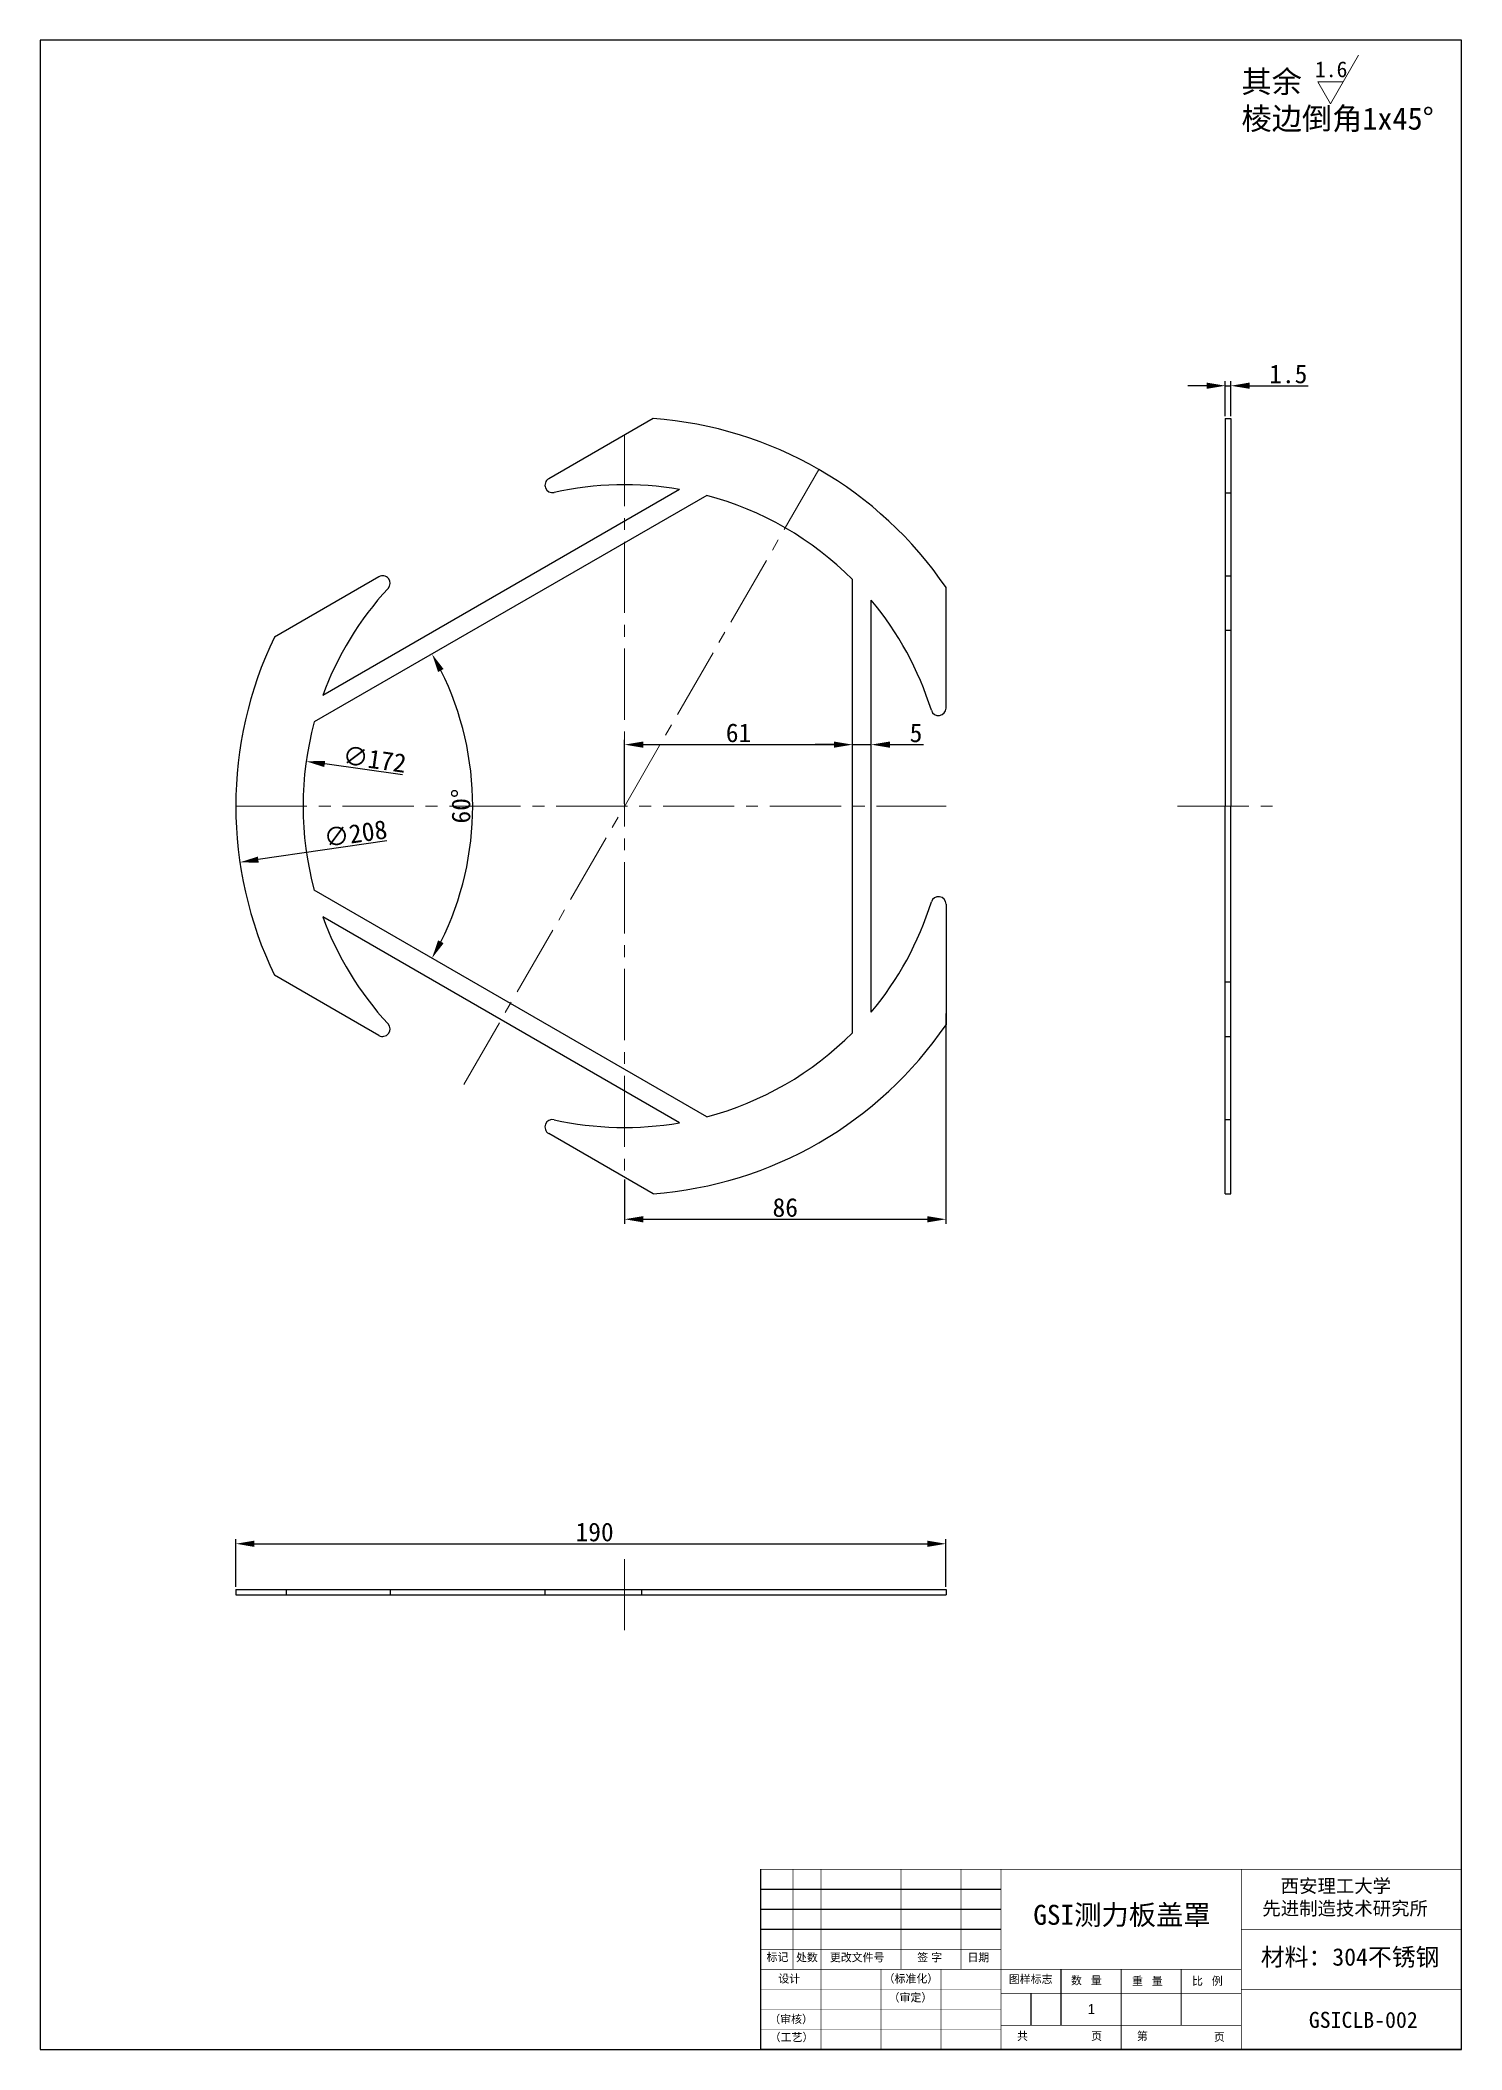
# Model space of a CAD drawing. Header units: inches. Extents: x -20 to 18950, y -1047 to 2551.
# Drawn here: x 18570 to 18950, y -1047 to -509 of the extents above; entities that cross this region are included whole.
import ezdxf

# ---------------------------------------------------------------- set-up
doc = ezdxf.new("R2010")
doc.units = ezdxf.units.IN
doc.header["$MEASUREMENT"] = 0
doc.header["$PDSIZE"] = -5
doc.linetypes.add('CENTER2', pattern=[28.574999, 19.049999, -3.175, 3.175, -3.175])
doc.layers.get('0').update_dxf_attribs({"lineweight": 30})
doc.layers.get('Defpoints').update_dxf_attribs({"lineweight": 18})
for name, color, linetype, lineweight in [('cen', 1, 'CENTER2', 20), ('con', 7, 'Continuous', 20), ('dim', 5, 'Continuous', 20), ('text', 6, 'Continuous', 20)]:
    doc.layers.add(name, color=color, linetype=linetype, lineweight=lineweight)
doc.styles.get("Standard").update_dxf_attribs({"font": ''})
doc.styles.get('Standard').set_extended_font_data('宋体')
doc.dimstyles.new('ISO-25', dxfattribs={"dimtxt": 5, "dimasz": 5, "dimexe": 1.25, "dimexo": 0.625, "dimtad": 1, "dimdsep": 46, "dimtxsty": 'Standard', "dimcen": 2.5, "dimdle": 10, "dimadec": 0, "dimazin": 0, "dimtfac": 1, "dimtmove": 0, "dimatfit": 3, "dimfxl": 1, "dimtolj": 1, "dimarcsym": 0})

# ---------------------------------------------------------------- blocks, each defined once
blk = doc.blocks.new('*D319')
at = {"layer": 'Defpoints', "color": 0, "transparency": 16777216}
for p in [(18888.3, -601.79), (18886.8, -610.56), (18888.3, -610.56)]:
    blk.add_point(p, dxfattribs=at)
at = {"layer": 'dim', "color": 0, "linetype": 'Continuous', "lineweight": -2, "transparency": 16777216}
for p, q in [((18881.8, -601.79), (18876.8, -601.79)), ((18886.8, -609.94), (18886.8, -600.54)), ((18886.8, -601.79), (18888.3, -601.79)), ((18888.3, -609.94), (18888.3, -600.54)), ((18893.3, -601.79), (18909.02, -601.79))]:
    blk.add_line(p, q, dxfattribs=at)
at = {"layer": 'dim', "color": 0, "transparency": 16777216}
for points in [[(18881.8, -600.95), (18881.8, -602.62), (18886.8, -601.79)], [(18893.3, -600.95), (18893.3, -602.62), (18888.3, -601.79)]]:
    blk.add_solid(points, dxfattribs=at)
at = {"layer": 'dim', "color": 0, "transparency": 16777216, "insert": (18903.66, -598.66), "char_height": 5, "attachment_point": 5}
blk.add_mtext('\\A1;1.5', dxfattribs=at)
blk = doc.blocks.new('*D321')
at = {"layer": 'Defpoints', "color": 0, "transparency": 16777216}
for p in [(18812.09, -911.66), (18622.09, -923.86), (18812.09, -923.86)]:
    blk.add_point(p, dxfattribs=at)
at = {"layer": 'dim', "color": 0, "linetype": 'Continuous', "lineweight": -2, "transparency": 16777216}
for p, q in [((18622.09, -923.23), (18622.09, -910.41)), ((18627.09, -911.66), (18807.09, -911.66)), ((18812.09, -923.23), (18812.09, -910.41))]:
    blk.add_line(p, q, dxfattribs=at)
at = {"layer": 'dim', "color": 0, "transparency": 16777216}
for points in [[(18627.09, -910.83), (18627.09, -912.5), (18622.09, -911.66)], [(18807.09, -910.83), (18807.09, -912.5), (18812.09, -911.66)]]:
    blk.add_solid(points, dxfattribs=at)
at = {"layer": 'dim', "color": 0, "transparency": 16777216, "insert": (18718.09, -908.54), "char_height": 5, "attachment_point": 5}
blk.add_mtext('\\A1;190', dxfattribs=at)
blk = doc.blocks.new('*D322')
at = {"layer": 'Defpoints', "color": 0, "transparency": 16777216}
for p in [(18787.09, -697.83), (18726.09, -714.28), (18787.09, -714.28)]:
    blk.add_point(p, dxfattribs=at)
at = {"layer": 'dim', "color": 0, "linetype": 'Continuous', "lineweight": -2, "transparency": 16777216}
for p, q in [((18726.09, -713.66), (18726.09, -696.58)), ((18731.09, -697.83), (18782.09, -697.83)), ((18787.09, -713.66), (18787.09, -696.58))]:
    blk.add_line(p, q, dxfattribs=at)
at = {"layer": 'dim', "color": 0, "transparency": 16777216}
for points in [[(18731.09, -696.99), (18731.09, -698.66), (18726.09, -697.83)], [(18782.09, -696.99), (18782.09, -698.66), (18787.09, -697.83)]]:
    blk.add_solid(points, dxfattribs=at)
at = {"layer": 'dim', "color": 0, "transparency": 16777216, "insert": (18756.59, -694.7), "char_height": 5, "attachment_point": 5}
blk.add_mtext('\\A1;61', dxfattribs=at)
blk = doc.blocks.new('*D323')
at = {"layer": 'Defpoints', "color": 0, "transparency": 16777216}
for p in [(18792.09, -697.83), (18787.09, -699.87), (18792.09, -714.28)]:
    blk.add_point(p, dxfattribs=at)
at = {"layer": 'dim', "color": 0, "linetype": 'Continuous', "lineweight": -2, "transparency": 16777216}
for p, q in [((18782.09, -697.83), (18777.09, -697.83)), ((18787.09, -699.25), (18787.09, -696.58)), ((18787.09, -697.83), (18792.09, -697.83)), ((18792.09, -713.66), (18792.09, -696.58)), ((18797.09, -697.83), (18806.05, -697.83))]:
    blk.add_line(p, q, dxfattribs=at)
at = {"layer": 'dim', "color": 0, "transparency": 16777216}
for points in [[(18782.09, -696.99), (18782.09, -698.66), (18787.09, -697.83)], [(18797.09, -696.99), (18797.09, -698.66), (18792.09, -697.83)]]:
    blk.add_solid(points, dxfattribs=at)
at = {"layer": 'dim', "color": 0, "transparency": 16777216, "insert": (18804.07, -694.7), "char_height": 5, "attachment_point": 5}
blk.add_mtext('\\A1;5', dxfattribs=at)
blk = doc.blocks.new('*D320')
at = {"layer": 'Defpoints', "color": 0, "transparency": 16777216}
for p in [(18812.09, -769.13), (18726.09, -813.59), (18812.09, -824.83)]:
    blk.add_point(p, dxfattribs=at)
at = {"layer": 'dim', "color": 0, "linetype": 'Continuous', "lineweight": -2, "transparency": 16777216}
for p, q in [((18812.09, -769.75), (18812.09, -826.08)), ((18726.09, -814.21), (18726.09, -826.08)), ((18731.09, -824.83), (18807.09, -824.83))]:
    blk.add_line(p, q, dxfattribs=at)
at = {"layer": 'dim', "color": 0, "transparency": 16777216}
for points in [[(18731.09, -824), (18731.09, -825.67), (18726.09, -824.83)], [(18807.09, -824), (18807.09, -825.67), (18812.09, -824.83)]]:
    blk.add_solid(points, dxfattribs=at)
at = {"layer": 'dim', "color": 0, "transparency": 16777216, "insert": (18769.09, -821.71), "char_height": 5, "attachment_point": 5}
blk.add_mtext('\\A1;86', dxfattribs=at)
blk = doc.blocks.new('*D324')
at = {"layer": 'Defpoints', "color": 0, "transparency": 16777216}
for p in [(18748.09, -631.14), (18643.09, -691.76), (18684.26, -728.42), (18643.09, -736.8), (18748.09, -797.42)]:
    blk.add_point(p, dxfattribs=at)
at = {"layer": 'dim', "color": 0, "linetype": 'Continuous', "lineweight": -2, "transparency": 16777216}
blk.add_arc((18604.09, -714.28), 81.41, 333.5197, 26.4803, dxfattribs=at)
at = {"layer": 'dim', "color": 0, "transparency": 16777216}
for points in [[(18676.22, -678.38), (18677.69, -677.59), (18674.59, -673.58)], [(18677.69, -750.97), (18676.22, -750.18), (18674.59, -754.98)]]:
    blk.add_solid(points, dxfattribs=at)
at = {"layer": 'dim', "color": 0, "transparency": 16777216, "insert": (18682.37, -714.28), "char_height": 5, "attachment_point": 5, "rotation": 90}
blk.add_mtext('\\A1;60°', dxfattribs=at)
blk = doc.blocks.new('*D325')
at = {"layer": 'Defpoints', "color": 0, "transparency": 16777216}
for p in [(18640.93, -702.3), (18811.25, -726.26)]:
    blk.add_point(p, dxfattribs=at)
at = {"layer": 'dim', "color": 0, "linetype": 'Continuous', "lineweight": -2, "transparency": 16777216}
blk.add_line((18666.73, -705.93), (18645.88, -703), dxfattribs=at)
at = {"layer": 'dim', "color": 0, "transparency": 16777216}
blk.add_solid([(18646, -702.17), (18645.77, -703.83), (18640.93, -702.3)], dxfattribs=at)
at = {"layer": 'dim', "color": 0, "transparency": 16777216, "insert": (18659.22, -701.72), "char_height": 5, "attachment_point": 5, "rotation": 351.9945}
blk.add_mtext('\\A1;∅172', dxfattribs=at)
blk = doc.blocks.new('*D327')
at = {"layer": 'Defpoints', "color": 0, "transparency": 16777216}
for p in [(18829, -699.24), (18623.19, -729.32)]:
    blk.add_point(p, dxfattribs=at)
at = {"layer": 'dim', "color": 0, "linetype": 'Continuous', "lineweight": -2, "transparency": 16777216}
blk.add_line((18662.53, -723.57), (18628.13, -728.6), dxfattribs=at)
at = {"layer": 'dim', "color": 0, "transparency": 16777216}
blk.add_solid([(18628.01, -727.78), (18628.25, -729.42), (18623.19, -729.32)], dxfattribs=at)
at = {"layer": 'dim', "color": 0, "transparency": 16777216, "insert": (18654.12, -721.64), "char_height": 5, "attachment_point": 5, "rotation": 8.3166}
blk.add_mtext('\\A1;∅208', dxfattribs=at)

msp = doc.modelspace()

# ---------------------------------------------------------------- linework, layer by layer
for p, q in [((18949.967, -509.328), (18569.78, -509.328)), ((18569.78, -509.328), (18569.78, -1046.966)), ((18949.967, -1046.966), (18949.967, -509.328)), ((18733.738, -610.562), (18705.808, -626.688)), ((18886.798, -610.562), (18888.298, -610.562)), ((18886.798, -610.562), (18886.798, -714.281)), ((18888.298, -610.562), (18888.298, -714.281)), ((18748.092, -631.142), (18643.092, -691.764)), ((18740.841, -629.555), (18645.343, -684.691)), ((18886.798, -630.42), (18888.298, -630.42)), ((18660.377, -652.917), (18632.446, -669.043)), ((18787.092, -774.903), (18787.092, -653.659)), ((18812.092, -688.051), (18812.092, -655.8)), ((18886.798, -652.65), (18888.298, -652.65)), ((18792.092, -769.417), (18792.092, -659.145)), ((18886.798, -667.225), (18888.298, -667.225)), ((18886.798, -817.999), (18886.798, -714.281)), ((18888.298, -817.999), (18888.298, -714.281)), ((18748.092, -797.419), (18643.092, -736.797)), ((18812.092, -740.511), (18812.092, -772.762)), ((18740.841, -799.007), (18645.343, -743.87)), ((18660.377, -775.644), (18632.446, -759.519)), ((18886.798, -761.336), (18888.298, -761.336)), ((18886.798, -775.912), (18888.298, -775.912)), ((18886.798, -798.142), (18888.298, -798.142)), ((18733.738, -817.999), (18705.808, -801.874)), ((18886.798, -817.999), (18888.298, -817.999)), ((18622.092, -923.859), (18622.092, -925.359)), ((18622.092, -923.859), (18812.092, -923.859)), ((18635.595, -923.859), (18635.595, -925.359)), ((18663.377, -923.859), (18663.377, -925.359)), ((18704.808, -923.859), (18704.808, -925.359)), ((18730.59, -923.859), (18730.59, -925.359)), ((18812.092, -923.859), (18812.092, -925.359)), ((18622.092, -925.359), (18812.092, -925.359)), ((18762.57, -1046.966), (18762.57, -998.779)), ((18826.82, -1004.133), (18762.57, -1004.133)), ((18826.82, -1009.487), (18762.57, -1009.487)), ((18826.82, -1014.841), (18762.57, -1014.841)), ((18842.883, -1031.975), (18842.883, -1025.55)), ((18834.852, -1040.541), (18834.852, -1031.975)), ((18842.883, -1040.541), (18842.883, -1031.975)), ((18569.78, -1046.966), (18949.967, -1046.966)), ((18949.967, -1046.966), (18762.57, -1046.966))]:
    msp.add_line(p, q)
for points, const_width in [([(18949.967, -998.779), (18762.57, -998.779)], 0.214), ([(18771.137, -1025.55), (18771.137, -998.779)], 0.214), ([(18800.049, -1025.55), (18800.049, -998.779)], 0.214), ([(18816.112, -1025.55), (18816.112, -998.779)], 0.214), ([(18891.071, -1046.966), (18891.071, -998.779)], 0.214), ([(18949.967, -1014.841), (18891.071, -1014.841)], 0.214), ([(18826.82, -1020.195), (18762.57, -1020.195)], 0.214), ([(18891.071, -1025.55), (18762.57, -1025.55)], 0.214), ([(18794.695, -1046.966), (18794.695, -1025.55)], 0.214), ([(18810.758, -1046.966), (18810.758, -1025.55)], 0.214), ([(18858.946, -1046.966), (18858.946, -1025.55)], 0.214), ([(18875.008, -1040.541), (18875.008, -1025.55)], 0.214), ([(18826.82, -1030.904), (18762.57, -1030.904)], 0.107), ([(18826.82, -1031.975), (18891.071, -1031.975)], 0.214), ([(18949.967, -1030.904), (18891.071, -1030.904)], 0.214), ([(18826.82, -1036.258), (18762.57, -1036.258)], 0.107), ([(18826.82, -1041.612), (18762.57, -1041.612)], 0.107), ([(18826.82, -1040.541), (18891.071, -1040.541)], 0.214), ([(18826.82, -1046.966), (18762.57, -1046.966)], 0.214)]:
    msp.add_lwpolyline(points, dxfattribs=dict(const_width=const_width))
at = {"const_width": 0.214, "flags": 128}
for points in [[(18778.633, -1046.966), (18778.633, -1025.55), (18778.633, -998.779)], [(18826.82, -1046.966), (18826.82, -998.779)]]:
    msp.add_lwpolyline(points, dxfattribs=at)
for centre, radius, start, end in [((18726.092, -714.281), 104, 34.21605, 85.78395), ((18706.808, -628.42), 2, 120, 282.65856), ((18726.092, -714.281), 86, 80.12472, 102.65856), ((18726.092, -714.281), 86, 44.82182, 75.17818), ((18726.092, -714.281), 86, 137.34144, 159.87528), ((18661.377, -654.65), 2, 317.34144, 120), ((18726.092, -714.281), 86, 17.34144, 39.87528), ((18726.092, -714.281), 104, 154.21605, 205.78395), ((18810.092, -688.051), 2, 197.34144, 0), ((18726.092, -714.281), 86, 164.82182, 195.17818), ((18726.092, -714.281), 86, 320.12472, 342.65856), ((18810.092, -740.511), 2, 0, 162.65856), ((18726.092, -714.281), 86, 200.12472, 222.65856), ((18661.377, -773.912), 2, 240, 42.65856), ((18726.092, -714.281), 104, 274.21605, 325.78395), ((18726.092, -714.281), 86, 284.82182, 315.17818), ((18706.808, -800.142), 2, 77.34144, 240), ((18726.092, -714.281), 86, 257.34144, 279.87528)]:
    msp.add_arc(centre, radius, start, end)
at = {"layer": 'cen'}
for p, q in [((18726.092, -614.977), (18726.092, -813.585)), ((18683.092, -788.759), (18778.092, -624.214)), ((18622.092, -714.281), (18812.092, -714.281)), ((18874.049, -714.281), (18902.083, -714.281)), ((18726.092, -934.815), (18726.092, -913.66))]:
    msp.add_line(p, q, dxfattribs=at)
at = {"layer": 'text'}
for p, q in [((18914.935, -526.377), (18922.479, -513.31)), ((18911.548, -520.51), (18914.935, -526.377))]:
    msp.add_line(p, q, dxfattribs=at)
at = {"layer": 'text', "ltscale": 0.3}
msp.add_line((18911.548, -520.51), (18918.322, -520.51), dxfattribs=at)

# ---------------------------------------------------------------- texts
at = {"char_height": 2.14168, "attachment_point": 1}
for s, insert, width in [('\\fﾷￂￋￎ_GB2312|b0|i0|c134|p49;标记', (18764.097, -1021.202), 7.03938), ('\\fﾷￂￋￎ_GB2312|b0|i0|c134|p49;处数', (18771.958, -1021.282), 6.04629), ('\\fﾷￂￋￎ_GB2312|b0|i0|c134|p49;更改文件号', (18781.027, -1021.282), 20.43657), ('{\\fﾷￂￋￎ_GB2312|b0|i0|c134|p49;签 字}', (18804.403, -1021.282), 10.83917), ('\\fﾷￂￋￎ_GB2312|b0|i0|c134|p49;日期', (18817.832, -1021.282), 7.86019), ('\\fﾷￂￋￎ_GB2312|b0|i0|c134|p49;设计', (18767.241, -1026.956), 6.56247), ('\\fﾷￂￋￎ_GB2312|b0|i0|c134|p49;（标准化）', (18795.401, -1026.952), 17.65526), ('\\fﾷￂￋￎ_GB2312|b0|i0|c134|p49;图样标志', (18828.896, -1027.115), 27.45026), ('\\fﾷￂￋￎ_GB2312|b0|i0|c134|p49;（审定）', (18796.731, -1032.023), 16.68785), ('{\\fￋￎￌ￥|b0|i0|c134|p2;数   量}', (18845.524, -1027.46), 12.37776), ('{\\fﾷￂￋￎ_GB2312|b0|i0|c134|p49;重   量}', (18861.838, -1027.587), 11.97168), ('{\\fﾷￂￋￎ_GB2312|b0|i0|c134|p49;比   例}', (18877.901, -1027.587), 11.97168), ('\\fﾷￂￋￎ_GB2312|b0|i0|c134|p49;（审核）', (18764.807, -1037.818), 15.35766), ('\\fﾷￂￋￎ_GB2312|b0|i0|c134|p49;（工艺）', (18764.928, -1042.647), 17.77619), ('\\fﾷￂￋￎ_GB2312|b0|i0|c134|p49;共', (18831.095, -1042.342), 4.95799), ('\\fﾷￂￋￎ_GB2312|b0|i0|c134|p49;页', (18850.909, -1042.341), 0.4837), ('\\fﾷￂￋￎ_GB2312|b0|i0|c134|p49;页', (18883.764, -1042.597), 0.4837)]:
    msp.add_mtext(s, dxfattribs=dict(at, insert=insert, width=width))
at = {"insert": (18863.153, -1042.342), "char_height": 2.14168, "attachment_point": 1}
msp.add_mtext('\\fﾷￂￋￎ_GB2312|b0|i0|c134|p49;第', dxfattribs=at)
at = {"layer": 'con', "insert": (18896.723, -1001.422), "char_height": 3.60747, "width": 47.5545, "attachment_point": 1}
msp.add_mtext('{\\fTxt|b0|i0|c134|p2; \\fTxt|b0|i0|c0|p2; }西安理工大学{\\fTxt|b0|i0|c134|p2;\\P}先进制造技术研究所', dxfattribs=at)
at = {"layer": 'text', "attachment_point": 1}
for s, insert, char_height, width in [('1.6', (18910.821, -514.991), 4.234, 8.25568), ('{\\fSimSun|b0|i0|c134|p2;其余\\fￋￎￌ￥|b0|i0|c134|p2;\\P\\fSimSun|b0|i0|c134|p2;棱边倒角}1x45°', (18891.131, -517.461), 5.92764, 58.44431), ('GSI测力板盖罩', (18835.444, -1008.275), 5.3542, 49.73492), ('材料：304不锈钢', (18896.3, -1019.886), 4.6753, 53.0646), ('{\\fￋￎￌ￥|b0|i0|c134|p2;1}', (18849.99, -1034.835), 2.6771, 4.37188), ('GSICLB-002', (18909.15, -1036.922), 4.2834, 26.29654)]:
    msp.add_mtext(s, dxfattribs=dict(at, insert=insert, char_height=char_height, width=width))

# ---------------------------------------------------------------- dimensions: what is measured, and where the dimension line sits
at = {"layer": 'dim'}
for base, p1, p2, picture, middle in [((18888.298, -601.786), (18886.798, -610.562), (18888.298, -610.562), '*D319', (18903.658, -598.661)), ((18812.092, -824.833), (18726.092, -813.585), (18812.092, -769.126), '*D320', (18769.092, -821.708))]:
    dim = msp.add_linear_dim(base=base, p1=p1, p2=p2, dimstyle='ISO-25', dxfattribs=at)
    dim.commit()
    dim.dimension.update_dxf_attribs({"geometry": picture, "text_midpoint": middle})
dim = msp.add_angular_dim_2l(base=(18684.262, -728.417), line1=((18748.092, -797.419), (18643.092, -736.797)), line2=((18748.092, -631.142), (18643.092, -691.764)), dimstyle='ISO-25', dxfattribs=at)
dim.commit()
dim.dimension.update_dxf_attribs({"geometry": '*D324', "text_midpoint": (18682.374, -714.281)})
for base, p1, p2, picture, middle in [((18787.092, -697.828), (18726.092, -714.281), (18787.092, -714.281), '*D322', (18756.592, -697.828)), ((18792.092, -697.828), (18787.092, -699.872), (18792.092, -714.281), '*D323', (18804.072, -697.828)), ((18812.092, -911.665), (18622.092, -923.859), (18812.092, -923.859), '*D321', (18718.092, -911.665))]:
    dim = msp.add_linear_dim(base=base, p1=p1, p2=p2, dimstyle='ISO-25', dxfattribs=at)
    dim.commit()
    dim.dimension.update_dxf_attribs({"geometry": picture, "text_midpoint": middle, "dimtype": 160})
for p1, p2, picture, middle in [((18811.254, -726.258), (18640.93, -702.304), '*D325', (18658.781, -704.814)), ((18828.998, -699.238), (18623.186, -729.324), '*D327', (18654.569, -724.736))]:
    dim = msp.add_diameter_dim_2p(p1=p1, p2=p2, dimstyle='ISO-25', dxfattribs=at)
    dim.commit()
    dim.dimension.update_dxf_attribs({"geometry": picture, "text_midpoint": middle, "dimtype": 163})

doc.saveas('drawing.dxf')
